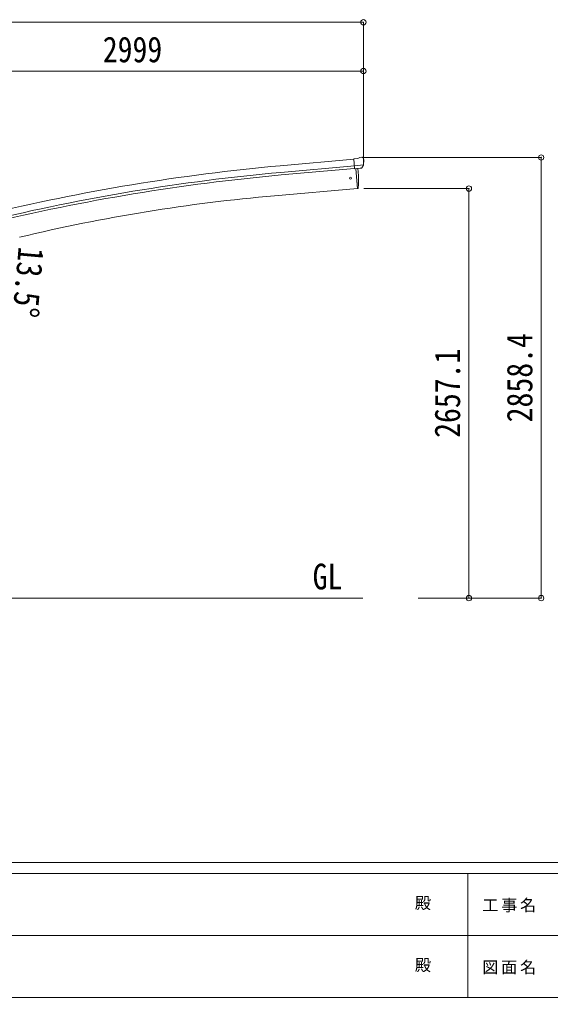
# Model space of a CAD drawing. Units: millimetres at full size. Extents: x -9783 to 9892, y -6828 to 6752.
# Drawn here: x -3381 to 66, y -6828 to -485 of the extents above; entities that cross this region are included whole.
import ezdxf
from ezdxf.enums import TextEntityAlignment as Align

# ---------------------------------------------------------------- set-up
doc = ezdxf.new("R2010")
doc.units = ezdxf.units.MM
doc.header["$LTSCALE"] = 35
doc.header["$PDMODE"] = 32
doc.header["$PDSIZE"] = 35
for name, color, linetype, lineweight in [('0-0_0', 7, 'Continuous', 9), ('0-1_本体', 4, 'Continuous', 9), ('0-2_部品', 7, 'Continuous', 9), ('0-A_寸法', 6, 'Continuous', 9), ('F-0_240', 7, 'Continuous', 9)]:
    doc.layers.add(name, color=color, linetype=linetype, lineweight=lineweight)
doc.styles.add('ＭＳ ゴシック', font='')
doc.styles.get('ＭＳ ゴシック').set_extended_font_data('MS Gothic')

msp = doc.modelspace()

# ---------------------------------------------------------------- linework, layer by layer
at = {"layer": '0-0_0', "color": 6}
for p, q in [((5.9, -4238.06), (5.9, -1379.66)), ((-463.11, -1580.96), (-463.11, -4238.06))]:
    msp.add_line(p, q, dxfattribs=at)
at = {"layer": '0-0_0'}
msp.add_line((-3968.72, -4238.06), (-1151.79, -4238.06), dxfattribs=at)
at = {"layer": '0-1_本体'}
for p, q in [((-1687.72, -1433.44), (-1210.39, -1390.39)), ((-1687.72, -1433.44), (-1210.39, -1390.39)), ((-1683.85, -1476.42), (-1206.67, -1433.39)), ((-1683.85, -1476.42), (-1206.67, -1433.39)), ((-1682.34, -1493.2), (-1205.16, -1450.16)), ((-1682.34, -1493.2), (-1205.16, -1450.16)), ((-1197.94, -1452.37), (-1186.69, -1580.97)), ((-1197.94, -1452.37), (-1186.69, -1580.97)), ((-1186.69, -1580.97), (-1724.64, -1628.04)), ((-1186.69, -1580.97), (-1724.64, -1628.04))]:
    msp.add_line(p, q, dxfattribs=at)
for centre, radius, start, end in [((-511.67, -14487.47), 13106.9, 95.14794, 103.64794), ((-511.67, -14487.47), 13106.9, 95.14794, 103.64794), ((-511.67, -14487.47), 13063.74, 95.14794, 103.64794), ((-511.67, -14487.47), 13063.74, 95.14794, 103.64794), ((-511.67, -14487.47), 13046.9, 95.14794, 103.64794), ((-511.67, -14487.47), 13046.9, 95.14794, 103.64794), ((-746.03, -12890.69), 11305.08, 94.96591, 103.47643), ((-746.03, -12890.69), 11305.08, 94.96591, 103.47643)]:
    msp.add_arc(centre, radius, start, end, dxfattribs=at)
at = {"layer": '0-2_部品'}
for p, q in [((-1184.06, -1385.95), (-1210.62, -1388.27)), ((-1204.97, -1452.93), (-1210.62, -1388.27)), ((-1184.06, -1385.95), (-1172.34, -1379.18)), ((-1157.43, -1377.6), (-1171.1, -1378.79)), ((-1148.3, -1383.35), (-1153.78, -1378.75)), ((-1147.23, -1385.39), (-1147.12, -1386.73)), ((-1147.76, -1428.24), (-1206.67, -1433.39)), ((-1195, -1452.06), (-1204.97, -1452.93)), ((-1186.94, -1578.65), (-1197.99, -1452.32)), ((-1161.4, -1449.12), (-1169.1, -1449.8)), ((-1159.01, -1447.72), (-1148.08, -1428.79)), ((-1186.7, -1581.42), (-1186.94, -1578.65)), ((-1184.09, -1581.03), (-1186.7, -1581.42))]:
    msp.add_line(p, q, dxfattribs=at)
for points in [[(-1195, -1452.06), (-1194.73, -1452.13), (-1169.36, -1449.91), (-1169.1, -1449.8)], [(-1181.54, -1578.2), (-1180.7, -1552.57), (-1180.51, -1526.08), (-1180.98, -1499.59), (-1182.12, -1473.12), (-1183.62, -1451.16)], [(-1147.69, -1427.6), (-1147.97, -1428.59), (-1148.08, -1428.79)]]:
    msp.add_lwpolyline(points, dxfattribs=at)
msp.add_circle((-1232.77, -1513.78), 6.5, dxfattribs=at)
for centre, radius, start, end in [((-1170.84, -1381.78), 3, 95, 120), ((-1157, -1382.58), 5, 50.00648, 94.99352), ((-1348.74, -1404.37), 202.4, 353.4085, 5), ((-1184.53, -1578.06), 3, 278.50322, 357.46219)]:
    msp.add_arc(centre, radius, start, end, dxfattribs=at)
for centre, major_axis, ratio, start_param, end_param in [((-1142.91, -1381.34), (-15.35, 3.44), 0.101033, 5.9751426, 5.9753737), ((-1150.23, -1385.64), (2.71, -1.31), 0.997474, 0.5366567, 1.3225652), ((-1161.67, -1446.13), (1.62, -2.54), 0.997631, 5.8041905, 5.8929484), ((-1161.74, -1446.02), (-3.5, 2.17), 0.650902, 2.1145521, 2.1873627), ((-1161.61, -1446.22), (1.62, -2.54), 0.997631, 5.965759, 6.7621801)]:
    msp.add_ellipse(centre, major_axis=major_axis, ratio=ratio, start_param=start_param, end_param=end_param, dxfattribs=at)
at = {"layer": '0-A_寸法'}
for p, q in [((-7162.12, -502.44), (-1148.12, -502.44)), ((-1148.12, -502.44), (-1148.12, -1431.28)), ((-4147.12, -819.06), (-1148.12, -819.06)), ((-1148.12, -819.06), (-1148.12, -1040.06)), ((5.9, -1379.66), (-1147.1, -1379.66)), ((-463.11, -1580.96), (-1144.42, -1580.96)), ((-463.11, -4238.06), (-791.94, -4238.06)), ((5.9, -4238.06), (-463.11, -4238.06))]:
    msp.add_line(p, q, dxfattribs=at)
for p in [(-1148.12, -502.44), (-1148.12, -819.06), (5.9, -1379.66), (-463.11, -1580.96), (-463.11, -4238.06), (5.9, -4238.06)]:
    msp.add_point(p, dxfattribs=at)
at = {"layer": 'F-0_240', "color": 5}
for p, q in [((-9783.03, -5953.1), (9396.97, -5953.1)), ((-9783.03, -6023.1), (6285.75, -6023.1)), ((-469.25, -6023.1), (-469.25, -6828.1)), ((-3969.25, -6425.6), (3205.75, -6425.6)), ((-9783.03, -6828.1), (9396.97, -6828.1))]:
    msp.add_line(p, q, dxfattribs=at)

# ---------------------------------------------------------------- texts
at = {"layer": '0-0_0', "style": 'ＭＳ ゴシック', "width": 0.85}
msp.add_text('GL', height=166.8, dxfattribs=at).set_placement((-1477.73, -4231.12), align=Align.BOTTOM_LEFT)
at = {"layer": '0-A_寸法', "color": 7, "style": 'ＭＳ ゴシック', "width": 0.85}
msp.add_text('2999', height=166.8, dxfattribs=at).set_placement((-2840.12, -812.06), align=Align.BOTTOM_LEFT)
for s, rotation, p in [('13.5°', 264.997, (-3436.03, -1950.38)), ('2858.4', 90, (-1.1, -3097.61)), ('2657.1', 90, (-470.11, -3198.26))]:
    msp.add_text(s, height=166.8, rotation=rotation, dxfattribs=at).set_placement(p, align=Align.BOTTOM_LEFT)
at = {"layer": 'F-0_240', "style": 'ＭＳ ゴシック'}
for p in [(-814.24, -6276.85), (-814.24, -6679.35)]:
    msp.add_text('殿', height=76.98, dxfattribs=at).set_placement(p, align=Align.BOTTOM_LEFT)
at = {"layer": 'F-0_240', "char_height": 76.98, "attachment_point": 7, "style": 'ＭＳ ゴシック'}
for s, insert in [('\\T1.17;工事名', (-376.96, -6276.85)), ('\\T1.17;図面名', (-376.96, -6679.35))]:
    msp.add_mtext(s, dxfattribs=dict(at, insert=insert))

doc.saveas('drawing.dxf')
